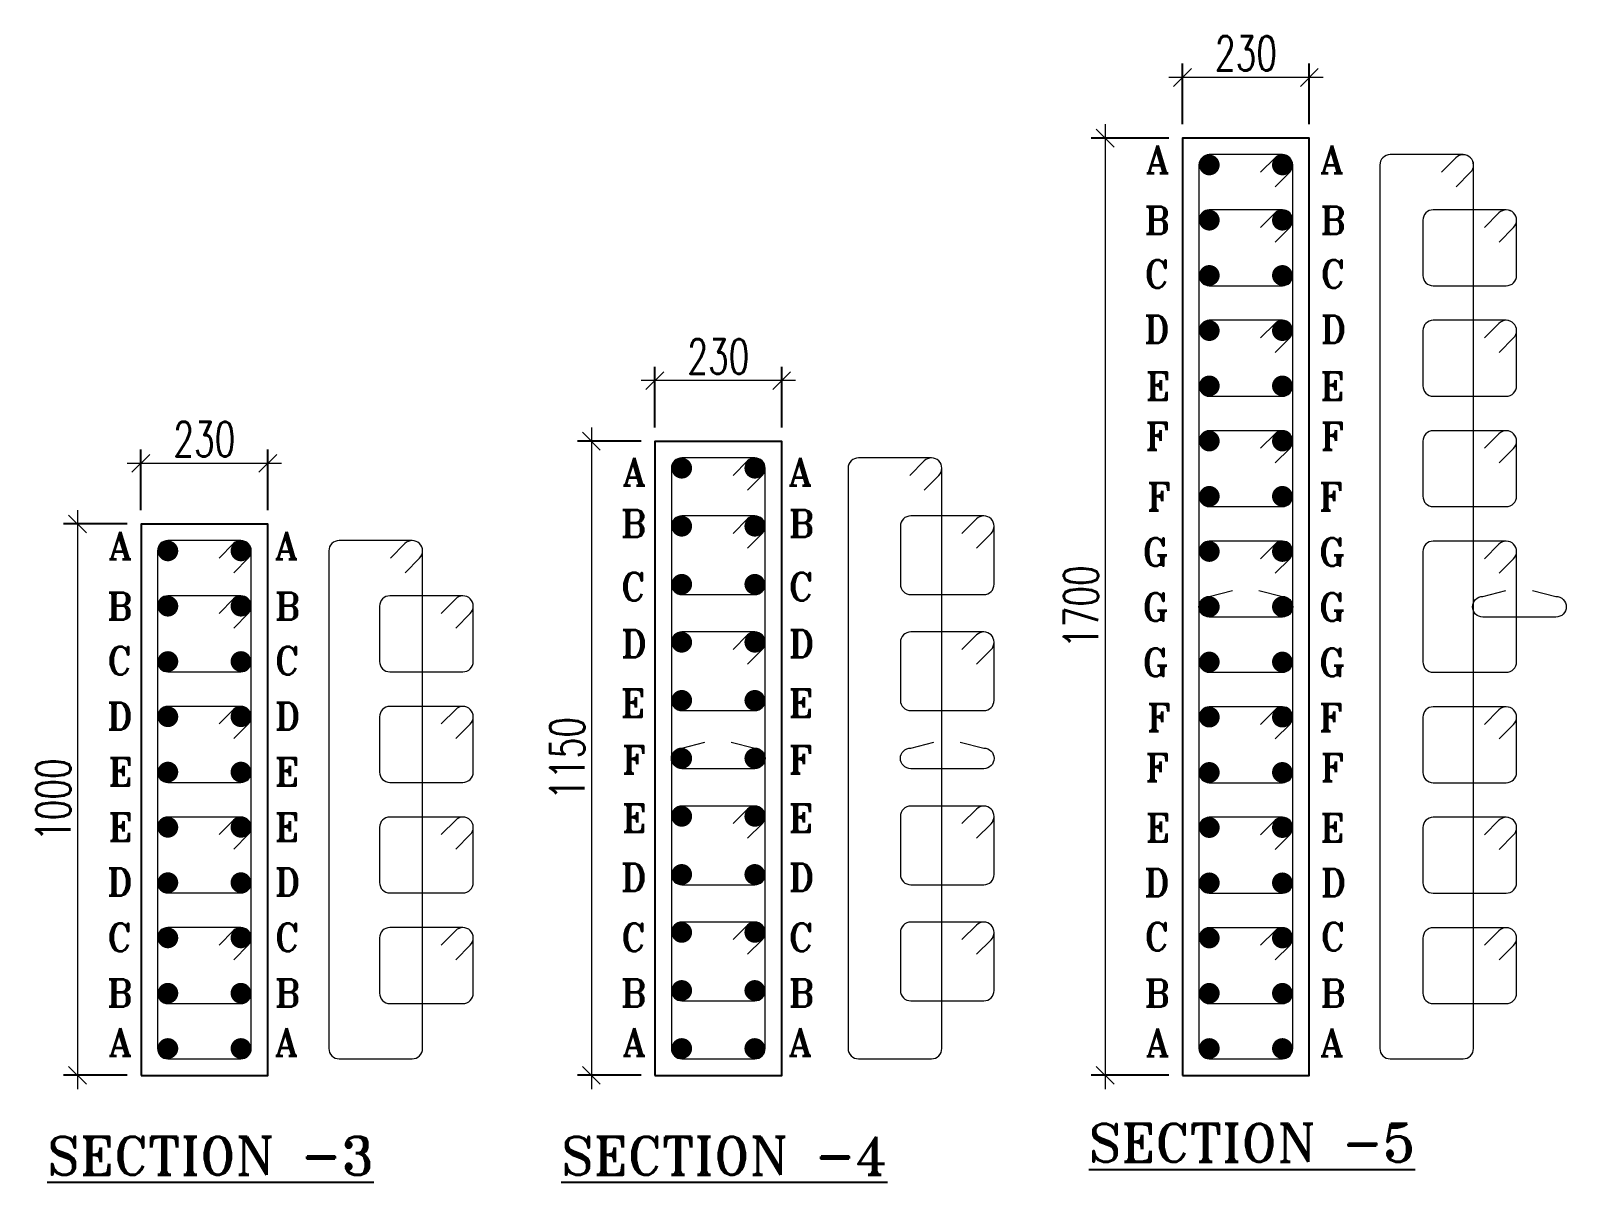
# Model space of a CAD drawing. Header units: millimetres. Extents: x 1123469 to 1752051, y -126924 to 196924.
# Drawn here: x 1579045 to 1590187, y -92072 to -83717 of the extents above; entities that cross this region are included whole.
import ezdxf

# ---------------------------------------------------------------- set-up
doc = ezdxf.new("R2010")
doc.units = ezdxf.units.MM
doc.header["$LTSCALE"] = 500
doc.header["$MEASUREMENT"] = 0
doc.header["$PDMODE"] = 34
doc.layers.get('Defpoints').update_dxf_attribs({"lineweight": 0})
doc.layers.add('DIAMENTION', color=1, linetype='Continuous', lineweight=0)
doc.layers.add('STEEL', color=7, linetype='Continuous', lineweight=20)
for name, color, linetype in [('Reinf', 4, 'Continuous'), ('S-TEXT', 3, 'Continuous'), ('TOWER AREA COLUMN.', 6, 'Continuous')]:
    doc.layers.add(name, color=color, linetype=linetype)
doc.styles.add('2MM', font='romans.shx', dxfattribs={"width": 0.7})
doc.styles.add('ROMANT', font='romant__.ttf', dxfattribs={"width": 0.9, "height": 600})
doc.dimstyles.new('SHUIB', dxfattribs={"dimtxt": 200, "dimasz": 180, "dimexe": 100, "dimexo": 250, "dimgap": 50, "dimtad": 2, "dimdec": 0, "dimzin": 1, "dimdsep": 46, "dimtxsty": '2MM', "dimblk": 'OBLIQUE', "dimcen": 0, "dimdle": 100, "dimclrd": 1, "dimclre": 1, "dimclrt": 3, "dimadec": 0, "dimazin": 0, "dimtfac": 1, "dimtdec": 0, "dimtix": 1, "dimtmove": 2, "dimatfit": 3, "dimfxl": 1, "dimtolj": 1, "dimlwd": -1, "dimarcsym": 0})

# ---------------------------------------------------------------- blocks, each defined once
blk = doc.blocks.new('_Oblique')
at = {"color": 0, "linetype": 'ByBlock', "lineweight": -2}
blk.add_line((-0.5, -0.5), (0.5, 0.5), dxfattribs=at)
blk = doc.blocks.new('*D286')
at = {"layer": 'Defpoints', "color": 0, "ltscale": 100, "transparency": 16777216}
for p in [(1579845, -86856), (1579845, -87296), (1580765, -87296)]:
    blk.add_point(p, dxfattribs=at)
at = {"layer": 'DIAMENTION', "color": 1, "lineweight": -2, "ltscale": 100, "transparency": 16777216}
for p, q in [((1579845, -87196), (1579845, -86756)), ((1580765, -87196), (1580765, -86756))]:
    blk.add_line(p, q, dxfattribs=at)
at = {"layer": 'DIAMENTION', "color": 1, "ltscale": 100, "transparency": 16777216}
blk.add_line((1580865, -86856), (1579745, -86856), dxfattribs=at)
at = {"layer": 'DIAMENTION', "color": 1, "ltscale": 100, "transparency": 16777216, "xscale": 130, "yscale": 130, "zscale": 130, "rotation": 180}
blk.add_blockref('_Oblique', (1579845, -86856), dxfattribs=at)
at = {"layer": 'DIAMENTION', "color": 1, "ltscale": 100, "transparency": 16777216, "xscale": 130, "yscale": 130, "zscale": 130}
blk.add_blockref('_Oblique', (1580765, -86856), dxfattribs=at)
at = {"layer": 'DIAMENTION', "color": 3, "ltscale": 100, "transparency": 16777216, "insert": (1580305, -86681), "char_height": 250, "attachment_point": 5, "style": '2MM'}
blk.add_mtext('\\A1;230', dxfattribs=at)
blk = doc.blocks.new('*D287')
at = {"layer": 'Defpoints', "color": 0, "ltscale": 100, "transparency": 16777216}
for p in [(1579845, -87296), (1579384, -91296), (1579845, -91296)]:
    blk.add_point(p, dxfattribs=at)
at = {"layer": 'DIAMENTION', "color": 1, "ltscale": 100, "transparency": 16777216}
blk.add_line((1579384, -87196), (1579384, -91396), dxfattribs=at)
at = {"layer": 'DIAMENTION', "color": 1, "lineweight": -2, "ltscale": 100, "transparency": 16777216}
for p, q in [((1579745, -87296), (1579284, -87296)), ((1579745, -91296), (1579284, -91296))]:
    blk.add_line(p, q, dxfattribs=at)
at = {"layer": 'DIAMENTION', "color": 1, "ltscale": 100, "transparency": 16777216, "xscale": 130, "yscale": 130, "zscale": 130}
for p, rotation in [((1579384, -87296), 90), ((1579384, -91296), 270)]:
    blk.add_blockref('_Oblique', p, dxfattribs=dict(at, rotation=rotation))
at = {"layer": 'DIAMENTION', "color": 3, "ltscale": 100, "transparency": 16777216, "insert": (1579209, -89296), "char_height": 250, "attachment_point": 5, "rotation": 90, "style": '2MM'}
blk.add_mtext('\\A1;1000', dxfattribs=at)
blk = doc.blocks.new('*D288')
at = {"layer": 'Defpoints', "color": 0, "ltscale": 100, "transparency": 16777216}
for p in [(1583574, -86256), (1583574, -86696), (1584494, -86696)]:
    blk.add_point(p, dxfattribs=at)
at = {"layer": 'DIAMENTION', "color": 1, "lineweight": -2, "ltscale": 100, "transparency": 16777216}
for p, q in [((1583574, -86596), (1583574, -86156)), ((1584494, -86596), (1584494, -86156))]:
    blk.add_line(p, q, dxfattribs=at)
at = {"layer": 'DIAMENTION', "color": 1, "ltscale": 100, "transparency": 16777216}
blk.add_line((1584594, -86256), (1583474, -86256), dxfattribs=at)
at = {"layer": 'DIAMENTION', "color": 1, "ltscale": 100, "transparency": 16777216, "xscale": 130, "yscale": 130, "zscale": 130, "rotation": 180}
blk.add_blockref('_Oblique', (1583574, -86256), dxfattribs=at)
at = {"layer": 'DIAMENTION', "color": 1, "ltscale": 100, "transparency": 16777216, "xscale": 130, "yscale": 130, "zscale": 130}
blk.add_blockref('_Oblique', (1584494, -86256), dxfattribs=at)
at = {"layer": 'DIAMENTION', "color": 3, "ltscale": 100, "transparency": 16777216, "insert": (1584034, -86081), "char_height": 250, "attachment_point": 5, "style": '2MM'}
blk.add_mtext('\\A1;230', dxfattribs=at)
blk = doc.blocks.new('*D289')
at = {"layer": 'Defpoints', "color": 0, "ltscale": 100, "transparency": 16777216}
for p in [(1583574, -86696), (1583113, -91296), (1583574, -91296)]:
    blk.add_point(p, dxfattribs=at)
at = {"layer": 'DIAMENTION', "color": 1, "ltscale": 100, "transparency": 16777216}
blk.add_line((1583113, -86596), (1583113, -91396), dxfattribs=at)
at = {"layer": 'DIAMENTION', "color": 1, "lineweight": -2, "ltscale": 100, "transparency": 16777216}
for p, q in [((1583474, -86696), (1583013, -86696)), ((1583474, -91296), (1583013, -91296))]:
    blk.add_line(p, q, dxfattribs=at)
at = {"layer": 'DIAMENTION', "color": 1, "ltscale": 100, "transparency": 16777216, "xscale": 130, "yscale": 130, "zscale": 130}
for p, rotation in [((1583113, -86696), 90), ((1583113, -91296), 270)]:
    blk.add_blockref('_Oblique', p, dxfattribs=dict(at, rotation=rotation))
at = {"layer": 'DIAMENTION', "color": 3, "ltscale": 100, "transparency": 16777216, "insert": (1582938, -88996), "char_height": 250, "attachment_point": 5, "rotation": 90, "style": '2MM'}
blk.add_mtext('\\A1;1150', dxfattribs=at)
blk = doc.blocks.new('*D753')
at = {"layer": 'Defpoints', "color": 0, "ltscale": 100, "transparency": 16777216}
for p in [(1587402, -84056), (1587402, -84496), (1588322, -84496)]:
    blk.add_point(p, dxfattribs=at)
at = {"layer": 'DIAMENTION', "color": 1, "lineweight": -2, "ltscale": 100, "transparency": 16777216}
for p, q in [((1587402, -84396), (1587402, -83956)), ((1588322, -84396), (1588322, -83956))]:
    blk.add_line(p, q, dxfattribs=at)
at = {"layer": 'DIAMENTION', "color": 1, "ltscale": 100, "transparency": 16777216}
blk.add_line((1588422, -84056), (1587302, -84056), dxfattribs=at)
at = {"layer": 'DIAMENTION', "color": 1, "ltscale": 100, "transparency": 16777216, "xscale": 130, "yscale": 130, "zscale": 130, "rotation": 180}
blk.add_blockref('_Oblique', (1587402, -84056), dxfattribs=at)
at = {"layer": 'DIAMENTION', "color": 1, "ltscale": 100, "transparency": 16777216, "xscale": 130, "yscale": 130, "zscale": 130}
blk.add_blockref('_Oblique', (1588322, -84056), dxfattribs=at)
at = {"layer": 'DIAMENTION', "color": 3, "ltscale": 100, "transparency": 16777216, "insert": (1587862, -83881), "char_height": 250, "attachment_point": 5, "style": '2MM'}
blk.add_mtext('\\A1;230', dxfattribs=at)
blk = doc.blocks.new('*D754')
at = {"layer": 'Defpoints', "color": 0, "ltscale": 100, "transparency": 16777216}
for p in [(1587402, -84496), (1586840, -91296), (1587402, -91296)]:
    blk.add_point(p, dxfattribs=at)
at = {"layer": 'DIAMENTION', "color": 1, "ltscale": 100, "transparency": 16777216}
blk.add_line((1586840, -84396), (1586840, -91396), dxfattribs=at)
at = {"layer": 'DIAMENTION', "color": 1, "lineweight": -2, "ltscale": 100, "transparency": 16777216}
for p, q in [((1587302, -84496), (1586740, -84496)), ((1587302, -91296), (1586740, -91296))]:
    blk.add_line(p, q, dxfattribs=at)
at = {"layer": 'DIAMENTION', "color": 1, "ltscale": 100, "transparency": 16777216, "xscale": 130, "yscale": 130, "zscale": 130}
for p, rotation in [((1586840, -84496), 90), ((1586840, -91296), 270)]:
    blk.add_blockref('_Oblique', p, dxfattribs=dict(at, rotation=rotation))
at = {"layer": 'DIAMENTION', "color": 3, "ltscale": 100, "transparency": 16777216, "insert": (1586665, -87896), "char_height": 250, "attachment_point": 5, "rotation": 90, "style": '2MM'}
blk.add_mtext('\\A1;1700', dxfattribs=at)

msp = doc.modelspace()

# ---------------------------------------------------------------- linework, layer by layer
at = {"layer": 'Reinf', "color": 4, "linetype": 'ByBlock', "const_width": 75}
for points in [[(1587596.6, -84728.9, -1), (1587596.6, -84653.9, -1)], [(1588126.6, -84728.9, 1), (1588126.6, -84653.9, 1)], [(1587596.6, -85129.5, -1), (1587596.6, -85054.5, -1)], [(1588126.6, -85129.5, 1), (1588126.6, -85054.5, 1)], [(1587596.6, -85530.1, -1), (1587596.6, -85455.1, -1)], [(1588126.6, -85530.1, 1), (1588126.6, -85455.1, 1)], [(1587596.6, -85930.8, -1), (1587596.6, -85855.8, -1)], [(1588126.6, -85930.8, 1), (1588126.6, -85855.8, 1)], [(1587596.6, -86331.4, -1), (1587596.6, -86256.4, -1)], [(1588126.6, -86331.4, 1), (1588126.6, -86256.4, 1)], [(1587596.6, -86732, -1), (1587596.6, -86657, -1)], [(1588126.6, -86732, 1), (1588126.6, -86657, 1)], [(1583768.8, -86928.9, -1), (1583768.8, -86853.9, -1)], [(1584298.8, -86928.9, 1), (1584298.8, -86853.9, 1)], [(1587596.6, -87132.6, -1), (1587596.6, -87057.6, -1)], [(1588126.6, -87132.6, 1), (1588126.6, -87057.6, 1)], [(1583768.8, -87349.9, -1), (1583768.8, -87274.9, -1)], [(1584298.8, -87349.9, 1), (1584298.8, -87274.9, 1)], [(1580040.5, -87528.9, -1), (1580040.5, -87453.9, -1)], [(1580570.5, -87528.9, 1), (1580570.5, -87453.9, 1)], [(1587596.6, -87533.3, -1), (1587596.6, -87458.3, -1)], [(1588126.6, -87533.3, 1), (1588126.6, -87458.3, 1)], [(1583768.8, -87770.9, -1), (1583768.8, -87695.9, -1)], [(1584298.8, -87770.9, 1), (1584298.8, -87695.9, 1)], [(1580040.5, -87930, -1), (1580040.5, -87855, -1)], [(1580570.5, -87930, 1), (1580570.5, -87855, 1)], [(1587596.6, -87933.9, -1), (1587596.6, -87858.9, -1)], [(1588126.6, -87933.9, 1), (1588126.6, -87858.9, 1)], [(1583768.8, -88191.9, -1), (1583768.8, -88116.9, -1)], [(1584298.8, -88191.9, 1), (1584298.8, -88116.9, 1)], [(1580040.5, -88331.1, -1), (1580040.5, -88256.1, -1)], [(1580570.5, -88331.1, 1), (1580570.5, -88256.1, 1)], [(1587596.6, -88334.5, -1), (1587596.6, -88259.5, -1)], [(1588126.6, -88334.5, 1), (1588126.6, -88259.5, 1)], [(1583768.8, -88612.9, -1), (1583768.8, -88537.9, -1)], [(1584298.8, -88612.9, 1), (1584298.8, -88537.9, 1)], [(1580040.5, -88732.2, -1), (1580040.5, -88657.2, -1)], [(1580570.5, -88732.2, 1), (1580570.5, -88657.2, 1)], [(1587596.6, -88735.1, -1), (1587596.6, -88660.1, -1)], [(1588126.6, -88735.1, 1), (1588126.6, -88660.1, 1)], [(1583768.8, -89033.9, -1), (1583768.8, -88958.9, -1)], [(1584298.8, -89033.9, 1), (1584298.8, -88958.9, 1)], [(1580040.5, -89133.3, -1), (1580040.5, -89058.3, -1)], [(1580570.5, -89133.3, 1), (1580570.5, -89058.3, 1)], [(1587596.6, -89135.8, -1), (1587596.6, -89060.8, -1)], [(1588126.6, -89135.8, 1), (1588126.6, -89060.8, 1)], [(1583768.8, -89454.9, -1), (1583768.8, -89379.9, -1)], [(1584298.8, -89454.9, 1), (1584298.8, -89379.9, 1)], [(1580040.5, -89534.5, -1), (1580040.5, -89459.5, -1)], [(1580570.5, -89534.5, 1), (1580570.5, -89459.5, 1)], [(1587596.6, -89536.4, -1), (1587596.6, -89461.4, -1)], [(1588126.6, -89536.4, 1), (1588126.6, -89461.4, 1)], [(1583768.8, -89875.9, -1), (1583768.8, -89800.9, -1)], [(1584298.8, -89875.9, 1), (1584298.8, -89800.9, 1)], [(1580040.5, -89935.6, -1), (1580040.5, -89860.6, -1)], [(1580570.5, -89935.6, 1), (1580570.5, -89860.6, 1)], [(1587596.6, -89937, -1), (1587596.6, -89862, -1)], [(1588126.6, -89937, 1), (1588126.6, -89862, 1)], [(1580040.5, -90336.7, -1), (1580040.5, -90261.7, -1)], [(1580570.5, -90336.7, 1), (1580570.5, -90261.7, 1)], [(1583768.8, -90296.9, -1), (1583768.8, -90221.9, -1)], [(1584298.8, -90296.9, 1), (1584298.8, -90221.9, 1)], [(1587596.6, -90337.6, -1), (1587596.6, -90262.6, -1)], [(1588126.6, -90337.6, 1), (1588126.6, -90262.6, 1)], [(1580040.5, -90737.8, -1), (1580040.5, -90662.8, -1)], [(1580570.5, -90737.8, 1), (1580570.5, -90662.8, 1)], [(1583768.8, -90717.9, -1), (1583768.8, -90642.9, -1)], [(1584298.8, -90717.9, 1), (1584298.8, -90642.9, 1)], [(1587596.6, -90738.3, -1), (1587596.6, -90663.3, -1)], [(1588126.6, -90738.3, 1), (1588126.6, -90663.3, 1)], [(1580040.5, -91063.9, 1), (1580040.5, -91138.9, 1)], [(1580570.5, -91063.9, -1), (1580570.5, -91138.9, -1)], [(1583768.8, -91063.9, 1), (1583768.8, -91138.9, 1)], [(1584298.8, -91063.9, -1), (1584298.8, -91138.9, -1)], [(1587596.6, -91063.9, 1), (1587596.6, -91138.9, 1)], [(1588126.6, -91063.9, -1), (1588126.6, -91138.9, -1)]]:
    msp.add_lwpolyline(points, format="xyb", close=True, dxfattribs=at)
at = {"layer": 'STEEL', "color": 4, "linetype": 'ByBlock'}
for points in [[(1587596.6, -91176.4), (1588126.6, -91176.4, 0.4142136), (1588201.6, -91101.4), (1588201.6, -84691.4, 0.4142136), (1588126.6, -84616.4), (1587596.6, -84616.4, 0.4142136), (1587521.6, -84691.4), (1587521.6, -91101.4, 0.4142136)], [(1588908.5, -91176.4), (1589438.5, -91176.4, 0.4142136), (1589513.5, -91101.4), (1589513.5, -84691.4, 0.4142136), (1589438.5, -84616.4), (1588908.5, -84616.4, 0.4142136), (1588833.5, -84691.4), (1588833.5, -91101.4, 0.4142136)], [(1587596.6, -85567.6), (1588126.6, -85567.6, 0.4142136), (1588201.6, -85492.6), (1588201.6, -85092, 0.4142136), (1588126.6, -85017), (1587596.6, -85017, 0.4142136), (1587521.6, -85092), (1587521.6, -85492.6, 0.4142136)], [(1589221.2, -85567.6), (1589751.2, -85567.6, 0.4142136), (1589826.2, -85492.6), (1589826.2, -85092, 0.4142136), (1589751.2, -85017), (1589221.2, -85017, 0.4142136), (1589146.2, -85092), (1589146.2, -85492.6, 0.4142136)], [(1587596.6, -86368.9), (1588126.6, -86368.9, 0.4142136), (1588201.6, -86293.9), (1588201.6, -85893.3, 0.4142136), (1588126.6, -85818.3), (1587596.6, -85818.3, 0.4142136), (1587521.6, -85893.3), (1587521.6, -86293.9, 0.4142136)], [(1589221.2, -86368.9), (1589751.2, -86368.9, 0.4142136), (1589826.2, -86293.9), (1589826.2, -85893.3, 0.4142136), (1589751.2, -85818.3), (1589221.2, -85818.3, 0.4142136), (1589146.2, -85893.3), (1589146.2, -86293.9, 0.4142136)], [(1587596.6, -87170.1), (1588126.6, -87170.1, 0.4142136), (1588201.6, -87095.1), (1588201.6, -86694.5, 0.4142136), (1588126.6, -86619.5), (1587596.6, -86619.5, 0.4142136), (1587521.6, -86694.5), (1587521.6, -87095.1, 0.4142136)], [(1589221.2, -87170.1), (1589751.2, -87170.1, 0.4142136), (1589826.2, -87095.1), (1589826.2, -86694.5, 0.4142136), (1589751.2, -86619.5), (1589221.2, -86619.5, 0.4142136), (1589146.2, -86694.5), (1589146.2, -87095.1, 0.4142136)], [(1583768.8, -91176.4), (1584298.8, -91176.4, 0.4142136), (1584373.8, -91101.4), (1584373.8, -86891.4, 0.4142136), (1584298.8, -86816.4), (1583768.8, -86816.4, 0.4142136), (1583693.8, -86891.4), (1583693.8, -91101.4, 0.4142136)], [(1585050.6, -91176.4), (1585580.6, -91176.4, 0.4142136), (1585655.6, -91101.4), (1585655.6, -86891.4, 0.4142136), (1585580.6, -86816.4), (1585050.6, -86816.4, 0.4142136), (1584975.6, -86891.4), (1584975.6, -91101.4, 0.4142136)], [(1583768.8, -87808.4), (1584298.8, -87808.4, 0.4142136), (1584373.8, -87733.4), (1584373.8, -87312.4, 0.4142136), (1584298.8, -87237.4), (1583768.8, -87237.4, 0.4142136), (1583693.8, -87312.4), (1583693.8, -87733.4, 0.4142136)], [(1585430.1, -87808.4), (1585960.1, -87808.4, 0.4142136), (1586035.1, -87733.4), (1586035.1, -87312.4, 0.4142136), (1585960.1, -87237.4), (1585430.1, -87237.4, 0.4142136), (1585355.1, -87312.4), (1585355.1, -87733.4, 0.4142136)], [(1580040.5, -91176.4), (1580570.5, -91176.4, 0.4142136), (1580645.5, -91101.4), (1580645.5, -87491.4, 0.4142136), (1580570.5, -87416.4), (1580040.5, -87416.4, 0.4142136), (1579965.5, -87491.4), (1579965.5, -91101.4, 0.4142136)], [(1581283.1, -91176.4), (1581813.1, -91176.4, 0.4142136), (1581888.1, -91101.4), (1581888.1, -87491.4, 0.4142136), (1581813.1, -87416.4), (1581283.1, -87416.4, 0.4142136), (1581208.1, -87491.4), (1581208.1, -91101.4, 0.4142136)], [(1587596.6, -88372), (1588126.6, -88372, 0.4142136), (1588201.6, -88297), (1588201.6, -87495.8, 0.4142136), (1588126.6, -87420.8), (1587596.6, -87420.8, 0.4142136), (1587521.6, -87495.8), (1587521.6, -88297, 0.4142136)], [(1589221.2, -88372), (1589751.2, -88372, 0.4142136), (1589826.2, -88297), (1589826.2, -87495.8, 0.4142136), (1589751.2, -87420.8), (1589221.2, -87420.8, 0.4142136), (1589146.2, -87495.8), (1589146.2, -88297, 0.4142136)], [(1580040.5, -88368.6), (1580570.5, -88368.6, 0.4142136), (1580645.5, -88293.6), (1580645.5, -87892.5, 0.4142136), (1580570.5, -87817.5), (1580040.5, -87817.5, 0.4142136), (1579965.5, -87892.5), (1579965.5, -88293.6, 0.4142136)], [(1581651.3, -88368.6), (1582181.3, -88368.6, 0.4142136), (1582256.3, -88293.6), (1582256.3, -87892.5, 0.4142136), (1582181.3, -87817.5), (1581651.3, -87817.5, 0.4142136), (1581576.3, -87892.5), (1581576.3, -88293.6, 0.4142136)], [(1583768.8, -88650.4), (1584298.8, -88650.4, 0.4142136), (1584373.8, -88575.4), (1584373.8, -88154.4, 0.4142136), (1584298.8, -88079.4), (1583768.8, -88079.4, 0.4142136), (1583693.8, -88154.4), (1583693.8, -88575.4, 0.4142136)], [(1585430.1, -88650.4), (1585960.1, -88650.4, 0.4142136), (1586035.1, -88575.4), (1586035.1, -88154.4, 0.4142136), (1585960.1, -88079.4), (1585430.1, -88079.4, 0.4142136), (1585355.1, -88154.4), (1585355.1, -88575.4, 0.4142136)], [(1580040.5, -89170.8), (1580570.5, -89170.8, 0.4142136), (1580645.5, -89095.8), (1580645.5, -88694.7, 0.4142136), (1580570.5, -88619.7), (1580040.5, -88619.7, 0.4142136), (1579965.5, -88694.7), (1579965.5, -89095.8, 0.4142136)], [(1581651.3, -89170.8), (1582181.3, -89170.8, 0.4142136), (1582256.3, -89095.8), (1582256.3, -88694.7, 0.4142136), (1582181.3, -88619.7), (1581651.3, -88619.7, 0.4142136), (1581576.3, -88694.7), (1581576.3, -89095.8, 0.4142136)], [(1587596.6, -89173.3), (1588126.6, -89173.3, 0.4142136), (1588201.6, -89098.3), (1588201.6, -88697.6, 0.4142136), (1588126.6, -88622.6), (1587596.6, -88622.6, 0.4142136), (1587521.6, -88697.6), (1587521.6, -89098.3, 0.4142136)], [(1589221.2, -89173.3), (1589751.2, -89173.3, 0.4142136), (1589826.2, -89098.3), (1589826.2, -88697.6, 0.4142136), (1589751.2, -88622.6), (1589221.2, -88622.6, 0.4142136), (1589146.2, -88697.6), (1589146.2, -89098.3, 0.4142136)], [(1583768.8, -89913.4), (1584298.8, -89913.4, 0.4142136), (1584373.8, -89838.4), (1584373.8, -89417.4, 0.4142136), (1584298.8, -89342.4), (1583768.8, -89342.4, 0.4142136), (1583693.8, -89417.4), (1583693.8, -89838.4, 0.4142136)], [(1585430.1, -89913.4), (1585960.1, -89913.4, 0.4142136), (1586035.1, -89838.4), (1586035.1, -89417.4, 0.4142136), (1585960.1, -89342.4), (1585430.1, -89342.4, 0.4142136), (1585355.1, -89417.4), (1585355.1, -89838.4, 0.4142136)], [(1580040.5, -89973.1), (1580570.5, -89973.1, 0.4142136), (1580645.5, -89898.1), (1580645.5, -89497, 0.4142136), (1580570.5, -89422), (1580040.5, -89422, 0.4142136), (1579965.5, -89497), (1579965.5, -89898.1, 0.4142136)], [(1581651.3, -89973.1), (1582181.3, -89973.1, 0.4142136), (1582256.3, -89898.1), (1582256.3, -89497, 0.4142136), (1582181.3, -89422), (1581651.3, -89422, 0.4142136), (1581576.3, -89497), (1581576.3, -89898.1, 0.4142136)], [(1587596.6, -89974.5), (1588126.6, -89974.5, 0.4142136), (1588201.6, -89899.5), (1588201.6, -89498.9, 0.4142136), (1588126.6, -89423.9), (1587596.6, -89423.9, 0.4142136), (1587521.6, -89498.9), (1587521.6, -89899.5, 0.4142136)], [(1589221.2, -89974.5), (1589751.2, -89974.5, 0.4142136), (1589826.2, -89899.5), (1589826.2, -89498.9, 0.4142136), (1589751.2, -89423.9), (1589221.2, -89423.9, 0.4142136), (1589146.2, -89498.9), (1589146.2, -89899.5, 0.4142136)], [(1580040.5, -90775.3), (1580570.5, -90775.3, 0.4142136), (1580645.5, -90700.3), (1580645.5, -90299.2, 0.4142136), (1580570.5, -90224.2), (1580040.5, -90224.2, 0.4142136), (1579965.5, -90299.2), (1579965.5, -90700.3, 0.4142136)], [(1581651.3, -90775.3), (1582181.3, -90775.3, 0.4142136), (1582256.3, -90700.3), (1582256.3, -90299.2, 0.4142136), (1582181.3, -90224.2), (1581651.3, -90224.2, 0.4142136), (1581576.3, -90299.2), (1581576.3, -90700.3, 0.4142136)], [(1583768.8, -90755.4), (1584298.8, -90755.4, 0.4142136), (1584373.8, -90680.4), (1584373.8, -90259.4, 0.4142136), (1584298.8, -90184.4), (1583768.8, -90184.4, 0.4142136), (1583693.8, -90259.4), (1583693.8, -90680.4, 0.4142136)], [(1585430.1, -90755.4), (1585960.1, -90755.4, 0.4142136), (1586035.1, -90680.4), (1586035.1, -90259.4, 0.4142136), (1585960.1, -90184.4), (1585430.1, -90184.4, 0.4142136), (1585355.1, -90259.4), (1585355.1, -90680.4, 0.4142136)], [(1587596.6, -90775.8), (1588126.6, -90775.8, 0.4142136), (1588201.6, -90700.8), (1588201.6, -90300.1, 0.4142136), (1588126.6, -90225.1), (1587596.6, -90225.1, 0.4142136), (1587521.6, -90300.1), (1587521.6, -90700.8, 0.4142136)], [(1589221.2, -90775.8), (1589751.2, -90775.8, 0.4142136), (1589826.2, -90700.8), (1589826.2, -90300.1, 0.4142136), (1589751.2, -90225.1), (1589221.2, -90225.1, 0.4142136), (1589146.2, -90300.1), (1589146.2, -90700.8, 0.4142136)]]:
    msp.add_lwpolyline(points, format="xyb", close=True, dxfattribs=at)
for points in [[(1588074.6, -84849.6), (1588179.8, -84744.4, 0.4142136), (1588179.8, -84638.4), (1588179.8, -84638.4, 0.4142136), (1588073.7, -84638.4), (1587968.5, -84743.6)], [(1589386.5, -84849.6), (1589491.7, -84744.4, 0.4142136), (1589491.7, -84638.4), (1589491.7, -84638.4, 0.4142136), (1589385.6, -84638.4), (1589280.4, -84743.6)], [(1588074.6, -85250.3), (1588179.8, -85145.1, 0.4142136), (1588179.8, -85039), (1588179.8, -85039, 0.4142136), (1588073.7, -85039), (1587968.5, -85144.2)], [(1589699.2, -85250.3), (1589804.4, -85145.1, 0.4142136), (1589804.4, -85039), (1589804.4, -85039, 0.4142136), (1589698.3, -85039), (1589593.1, -85144.2)], [(1588074.6, -86051.5), (1588179.8, -85946.3, 0.4142136), (1588179.8, -85840.2), (1588179.8, -85840.2, 0.4142136), (1588073.7, -85840.2), (1587968.5, -85945.5)], [(1589699.2, -86051.5), (1589804.4, -85946.3, 0.4142136), (1589804.4, -85840.2), (1589804.4, -85840.2, 0.4142136), (1589698.3, -85840.2), (1589593.1, -85945.5)], [(1588074.6, -86852.8), (1588179.8, -86747.6, 0.4142136), (1588179.8, -86641.5), (1588179.8, -86641.5, 0.4142136), (1588073.7, -86641.5), (1587968.5, -86746.7)], [(1589699.2, -86852.8), (1589804.4, -86747.6, 0.4142136), (1589804.4, -86641.5), (1589804.4, -86641.5, 0.4142136), (1589698.3, -86641.5), (1589593.1, -86746.7)], [(1584246.8, -87049.6), (1584352, -86944.4, 0.4142136), (1584352, -86838.4), (1584352, -86838.4, 0.4142136), (1584245.9, -86838.4), (1584140.7, -86943.6)], [(1585528.5, -87049.6), (1585633.7, -86944.4, 0.4142136), (1585633.7, -86838.4), (1585633.7, -86838.4, 0.4142136), (1585527.7, -86838.4), (1585422.5, -86943.6)], [(1584246.8, -87470.6), (1584352, -87365.4, 0.4142136), (1584352, -87259.4), (1584352, -87259.4, 0.4142136), (1584245.9, -87259.4), (1584140.7, -87364.6)], [(1585908, -87470.6), (1586013.2, -87365.4, 0.4142136), (1586013.2, -87259.4), (1586013.2, -87259.4, 0.4142136), (1585907.2, -87259.4), (1585802, -87364.6)], [(1580518.4, -87649.6), (1580623.6, -87544.4, 0.4142136), (1580623.6, -87438.4), (1580623.6, -87438.4, 0.4142136), (1580517.6, -87438.4), (1580412.3, -87543.6)], [(1581761.1, -87649.6), (1581866.3, -87544.4, 0.4142136), (1581866.3, -87438.4), (1581866.3, -87438.4, 0.4142136), (1581760.2, -87438.4), (1581655, -87543.6)], [(1588074.6, -87654), (1588179.8, -87548.8, 0.4142136), (1588179.8, -87442.7), (1588179.8, -87442.7, 0.4142136), (1588073.7, -87442.7), (1587968.5, -87548)], [(1589699.2, -87654), (1589804.4, -87548.8, 0.4142136), (1589804.4, -87442.7), (1589804.4, -87442.7, 0.4142136), (1589698.3, -87442.7), (1589593.1, -87548)], [(1587956.3, -87779.2), (1588126.6, -87821.4, -0.4142136), (1588201.6, -87896.4), (1588201.6, -87896.4, -0.4142136), (1588126.6, -87971.4), (1587596.6, -87971.4, -0.4142136), (1587521.6, -87896.4), (1587521.6, -87896.4, -0.4142136), (1587596.6, -87821.4), (1587763.9, -87779.2)], [(1589941.2, -87779.2), (1590111.5, -87821.4, -0.4142136), (1590186.5, -87896.4), (1590186.5, -87896.4, -0.4142136), (1590111.5, -87971.4), (1589581.5, -87971.4, -0.4142136), (1589506.5, -87896.4), (1589506.5, -87896.4, -0.4142136), (1589581.5, -87821.4), (1589748.8, -87779.2)], [(1580518.4, -88050.8), (1580623.6, -87945.5, 0.4142136), (1580623.6, -87839.5), (1580623.6, -87839.5, 0.4142136), (1580517.6, -87839.5), (1580412.3, -87944.7)], [(1582129.3, -88050.8), (1582234.5, -87945.5, 0.4142136), (1582234.5, -87839.5), (1582234.5, -87839.5, 0.4142136), (1582128.5, -87839.5), (1582023.2, -87944.7)], [(1584246.8, -88312.6), (1584352, -88207.4, 0.4142136), (1584352, -88101.4), (1584352, -88101.4, 0.4142136), (1584245.9, -88101.4), (1584140.7, -88206.6)], [(1585908, -88312.6), (1586013.2, -88207.4, 0.4142136), (1586013.2, -88101.4), (1586013.2, -88101.4, 0.4142136), (1585907.2, -88101.4), (1585802, -88206.6)], [(1580518.4, -88853), (1580623.6, -88747.8, 0.4142136), (1580623.6, -88641.7), (1580623.6, -88641.7, 0.4142136), (1580517.6, -88641.7), (1580412.3, -88746.9)], [(1582129.3, -88853), (1582234.5, -88747.8, 0.4142136), (1582234.5, -88641.7), (1582234.5, -88641.7, 0.4142136), (1582128.5, -88641.7), (1582023.2, -88746.9)], [(1588074.6, -88855.9), (1588179.8, -88750.7, 0.4142136), (1588179.8, -88644.6), (1588179.8, -88644.6, 0.4142136), (1588073.7, -88644.6), (1587968.5, -88749.8)], [(1589699.2, -88855.9), (1589804.4, -88750.7, 0.4142136), (1589804.4, -88644.6), (1589804.4, -88644.6, 0.4142136), (1589698.3, -88644.6), (1589593.1, -88749.8)], [(1584128.5, -88879.2), (1584298.8, -88921.4, -0.4142136), (1584373.8, -88996.4), (1584373.8, -88996.4, -0.4142136), (1584298.8, -89071.4), (1583768.8, -89071.4, -0.4142136), (1583693.8, -88996.4), (1583693.8, -88996.4, -0.4142136), (1583768.8, -88921.4), (1583936.1, -88879.2)], [(1585789.8, -88879.2), (1585960.1, -88921.4, -0.4142136), (1586035.1, -88996.4), (1586035.1, -88996.4, -0.4142136), (1585960.1, -89071.4), (1585430.1, -89071.4, -0.4142136), (1585355.1, -88996.4), (1585355.1, -88996.4, -0.4142136), (1585430.1, -88921.4), (1585597.3, -88879.2)], [(1584246.8, -89575.6), (1584352, -89470.4, 0.4142136), (1584352, -89364.4), (1584352, -89364.4, 0.4142136), (1584245.9, -89364.4), (1584140.7, -89469.6)], [(1585908, -89575.6), (1586013.2, -89470.4, 0.4142136), (1586013.2, -89364.4), (1586013.2, -89364.4, 0.4142136), (1585907.2, -89364.4), (1585802, -89469.6)], [(1580518.4, -89655.2), (1580623.6, -89550, 0.4142136), (1580623.6, -89443.9), (1580623.6, -89443.9, 0.4142136), (1580517.6, -89443.9), (1580412.3, -89549.1)], [(1582129.3, -89655.2), (1582234.5, -89550, 0.4142136), (1582234.5, -89443.9), (1582234.5, -89443.9, 0.4142136), (1582128.5, -89443.9), (1582023.2, -89549.1)], [(1588074.6, -89657.1), (1588179.8, -89551.9, 0.4142136), (1588179.8, -89445.9), (1588179.8, -89445.9, 0.4142136), (1588073.7, -89445.9), (1587968.5, -89551.1)], [(1589699.2, -89657.1), (1589804.4, -89551.9, 0.4142136), (1589804.4, -89445.9), (1589804.4, -89445.9, 0.4142136), (1589698.3, -89445.9), (1589593.1, -89551.1)], [(1580518.4, -90457.4), (1580623.6, -90352.2, 0.4142136), (1580623.6, -90246.1), (1580623.6, -90246.1, 0.4142136), (1580517.6, -90246.1), (1580412.3, -90351.4)], [(1582129.3, -90457.4), (1582234.5, -90352.2, 0.4142136), (1582234.5, -90246.1), (1582234.5, -90246.1, 0.4142136), (1582128.5, -90246.1), (1582023.2, -90351.4)], [(1584246.8, -90417.6), (1584352, -90312.4, 0.4142136), (1584352, -90206.4), (1584352, -90206.4, 0.4142136), (1584245.9, -90206.4), (1584140.7, -90311.6)], [(1585908, -90417.6), (1586013.2, -90312.4, 0.4142136), (1586013.2, -90206.4), (1586013.2, -90206.4, 0.4142136), (1585907.2, -90206.4), (1585802, -90311.6)], [(1588074.6, -90458.4), (1588179.8, -90353.2, 0.4142136), (1588179.8, -90247.1), (1588179.8, -90247.1, 0.4142136), (1588073.7, -90247.1), (1587968.5, -90352.3)], [(1589699.2, -90458.4), (1589804.4, -90353.2, 0.4142136), (1589804.4, -90247.1), (1589804.4, -90247.1, 0.4142136), (1589698.3, -90247.1), (1589593.1, -90352.3)]]:
    msp.add_lwpolyline(points, format="xyb", dxfattribs=at)
at = {"layer": 'TOWER AREA COLUMN.', "color": 3}
for points in [[(1587401.6, -91296.4), (1588321.6, -91296.4), (1588321.6, -84496.4), (1587401.6, -84496.4)], [(1583573.8, -91296.4), (1584493.8, -91296.4), (1584493.8, -86696.4), (1583573.8, -86696.4)], [(1579845.5, -91296.4), (1580765.5, -91296.4), (1580765.5, -87296.4), (1579845.5, -87296.4)]]:
    msp.add_lwpolyline(points, close=True, dxfattribs=at)

# ---------------------------------------------------------------- texts
at = {"layer": 'S-TEXT', "color": 1, "style": 'ROMANT'}
for s, height, p in [('A', 200, (1587135.2, -84750.3, 0)), ('A', 200, (1588399.9, -84750.3, 0)), ('B', 200, (1587123.7, -85192.4, 0)), ('B', 200, (1588399.9, -85192.4, 0)), ('C', 200, (1587123.7, -85583, 0)), ('C', 200, (1588402.2, -85583, 0)), ('D', 200, (1587121.5, -85983.6, 0)), ('D', 200, (1588402.2, -85983.6, 0)), ('E', 200, (1587133.2, -86394.3, 0)), ('E', 200, (1588399.9, -86394.3, 0)), ('F', 200, (1587131.1, -86758.9, 0)), ('F', 200, (1588402, -86758.9, 0)), ('A', 200, (1583336.9, -87015.6, 0)), ('A', 200, (1584542.7, -87015.6, 0)), ('F', 200, (1587142.7, -87197.8, 0)), ('F', 200, (1588390.5, -87197.8, 0)), ('B', 200, (1583325.3, -87392.4, 0)), ('B', 200, (1584542.7, -87392.4, 0)), ('A', 200, (1579608.6, -87552.2, 0)), ('A', 200, (1580814.3, -87552.2, 0)), ('G', 200, (1587109.5, -87598.4, 0)), ('G', 200, (1588390.5, -87598.4, 0)), ('C', 200, (1583325.3, -87850.6, 0)), ('C', 200, (1584542.7, -87850.6, 0)), ('B', 200, (1579597, -87992.4, 0)), ('B', 200, (1580814.3, -87992.4, 0)), ('G', 200, (1587109.5, -87999, 0)), ('G', 200, (1588390.5, -87999, 0)), ('D', 200, (1583327.5, -88264.4, 0)), ('D', 200, (1584542.7, -88264.4, 0)), ('C', 200, (1579599.2, -88388.4, 0)), ('C', 200, (1580814.3, -88388.4, 0)), ('G', 200, (1587109.5, -88399.6, 0)), ('G', 200, (1588390.5, -88399.6, 0)), ('E', 200, (1583325.3, -88694.8, 0)), ('E', 200, (1584542.7, -88694.8, 0)), ('D', 200, (1579597, -88790.3, 0)), ('D', 200, (1580814.3, -88790.3, 0)), ('F', 200, (1587142.7, -88800.3, 0)), ('F', 200, (1588390.5, -88800.3, 0)), ('F', 200, (1583334.8, -89105.3, 0)), ('F', 200, (1584542.7, -89105.3, 0)), ('E', 200, (1579606.5, -89192.6, 0)), ('E', 200, (1580814.3, -89192.6, 0)), ('F', 200, (1587131.1, -89162.9, 0)), ('F', 200, (1588402, -89162.9, 0)), ('E', 200, (1583334.8, -89528.6, 0)), ('E', 200, (1584542.7, -89528.6, 0)), ('E', 200, (1579606.5, -89594.9, 0)), ('E', 200, (1580814.3, -89594.9, 0)), ('E', 200, (1587133.2, -89598.5, 0)), ('E', 200, (1588399.9, -89598.5, 0)), ('D', 200, (1579597, -89993.9, 0)), ('D', 200, (1580814.3, -89993.9, 0)), ('D', 200, (1583325.3, -89960.3, 0)), ('D', 200, (1584542.7, -89960.3, 0)), ('D', 200, (1587121.5, -89998.5, 0)), ('D', 200, (1588402.2, -89998.5, 0)), ('C', 200, (1579599.2, -90395, 0)), ('C', 200, (1580814.3, -90395, 0)), ('C', 200, (1583327.5, -90395, 0)), ('C', 200, (1584542.7, -90395, 0)), ('C', 200, (1587123.7, -90390.9, 0)), ('C', 200, (1588402.2, -90390.9, 0)), ('B', 200, (1579597, -90798.5, 0)), ('B', 200, (1580814.3, -90798.5, 0)), ('B', 200, (1583325.3, -90798.5, 0)), ('B', 200, (1584542.7, -90798.5, 0)), ('B', 200, (1587123.7, -90800.4, 0)), ('B', 200, (1588399.9, -90800.4, 0)), ('A', 200, (1579608.6, -91154.9, 0)), ('A', 200, (1580814.3, -91154.9, 0)), ('A', 200, (1583336.9, -91154.9, 0)), ('A', 200, (1584542.7, -91154.9, 0)), ('A', 200, (1587135.2, -91157.3, 0)), ('A', 200, (1588399.9, -91157.3, 0)), ('%%USECTION -5', 275, (1586721.6, -91923.5, -9.7)), ('%%USECTION -3', 275, (1579165.5, -92017.2, -9.7)), ('%%USECTION -4', 275, (1582893.8, -92017.2, -9.7))]:
    msp.add_text(s, height=height, dxfattribs=at).set_placement(p)

# ---------------------------------------------------------------- dimensions: what is measured, and where the dimension line sits
at = {"layer": 'DIAMENTION', "ltscale": 100}
for base, p1, p2, picture, middle in [((1587401.6, -84056.1), (1588321.6, -84496.4), (1587401.6, -84496.4), '*D753', (1587861.6, -83881.1)), ((1583573.8, -86256.1), (1584493.8, -86696.4), (1583573.8, -86696.4), '*D288', (1584033.8, -86081.1)), ((1579845.5, -86856.1), (1580765.5, -87296.4), (1579845.5, -87296.4), '*D286', (1580305.5, -86681.1))]:
    dim = msp.add_linear_dim(base=base, p1=p1, p2=p2, dimstyle='SHUIB', override={"dimtxt": 250, "dimasz": 130, "dimexo": 100, "dimlfac": 0.25, "dimtmove": 0}, dxfattribs=at)
    dim.commit()
    dim.dimension.update_dxf_attribs({"geometry": picture, "text_midpoint": middle})
for base, p1, p2, picture, middle in [((1586840.5, -91296.4), (1587401.6, -84496.4), (1587401.6, -91296.4), '*D754', (1586665.5, -87896.4)), ((1583112.6, -91296.4), (1583573.8, -86696.4), (1583573.8, -91296.4), '*D289', (1582937.6, -88996.4)), ((1579384.3, -91296.4), (1579845.5, -87296.4), (1579845.5, -91296.4), '*D287', (1579209.3, -89296.4))]:
    dim = msp.add_linear_dim(base=base, p1=p1, p2=p2, angle=90, dimstyle='SHUIB', override={"dimtxt": 250, "dimasz": 130, "dimexo": 100, "dimlfac": 0.25, "dimtmove": 0}, dxfattribs=at)
    dim.commit()
    dim.dimension.update_dxf_attribs({"geometry": picture, "text_midpoint": middle})

doc.saveas('drawing.dxf')
